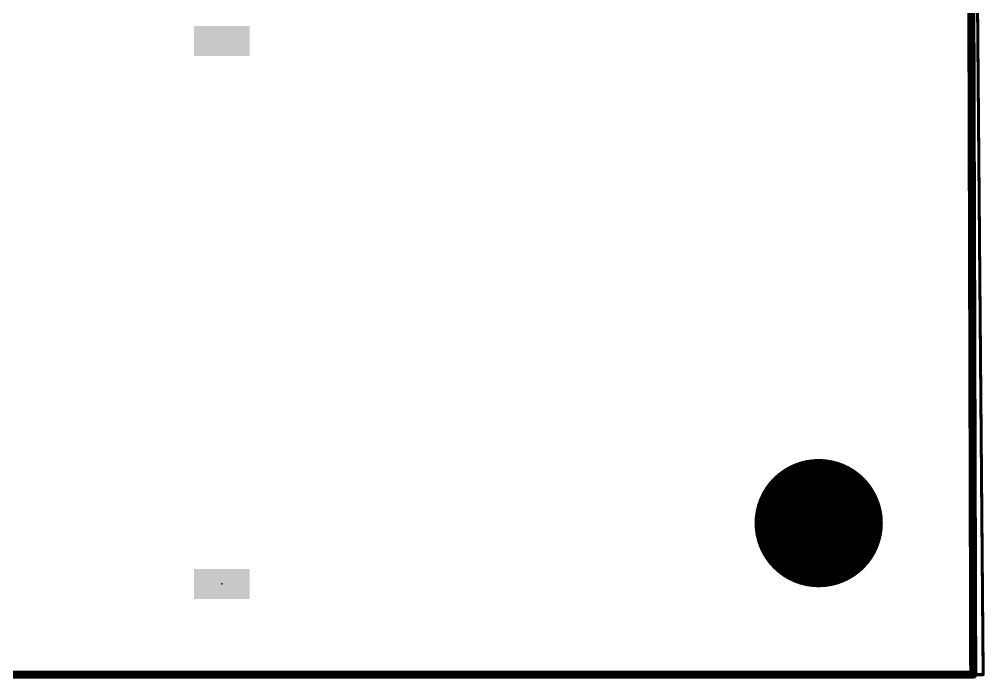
# Model space of a CAD drawing. Extents: x -0.2 to 96.6, y -0.5 to 89.2.
# Drawn here: x 48.03 to 96.58, y -0.2 to 32.95 of the extents above; entities that cross this region are included whole.
import ezdxf

# ---------------------------------------------------------------- set-up
doc = ezdxf.new("R2010")
doc.units = 0
for name, color, linetype in [('1', 22, 'CONTINUOUS'), ('16', 175, 'CONTINUOUS'), ('18', 82, 'CONTINUOUS'), ('20', 7, 'CONTINUOUS'), ('23', 7, 'CONTINUOUS')]:
    doc.layers.add(name, color=color, linetype=linetype)

# ---------------------------------------------------------------- blocks, each defined once
blk = doc.blocks.new('RECT')
blk.add_solid([(-0.5, -0.5), (0.5, -0.5), (-0.5, 0.5), (0.5, 0.5)])
blk = doc.blocks.new('ROUNDV')
at = {"const_width": 0.5}
blk.add_lwpolyline([(0, -0.25, 1), (0, 0.25, 1), (0, -0.25)], format="xyb", dxfattribs=at)

msp = doc.modelspace()

# ---------------------------------------------------------------- linework, layer by layer
at = {"layer": '1', "const_width": 0.4064}
for points in [[(95.75, 89), (96, 0)], [(96, 0), (0, 0)]]:
    msp.add_lwpolyline(points, dxfattribs=at)
at = {"layer": '1', "const_width": 0.2032}
for points in [[(95.8984, -0.0003, 1), (96.1016, 0.0003)], [(96, -0.1016, 1), (96, 0.1016)]]:
    msp.add_lwpolyline(points, format="xyb", dxfattribs=at)
at = {"layer": '16', "const_width": 0.1524}
for points in [[(96.5, 0), (95.75, 89)], [(0.75, 0), (96.5, 0)]]:
    msp.add_lwpolyline(points, dxfattribs=at)
at = {"layer": '16', "const_width": 0.0762}
for points in [[(96.4619, -0.0003, 1), (96.5381, 0.0003)], [(96.5, -0.0381, 1), (96.5, 0.0381)]]:
    msp.add_lwpolyline(points, format="xyb", dxfattribs=at)
at = {"layer": '20'}
for p, q in [((95.85, 0), (95.85, 88.9)), ((0, 0), (95.85, 0))]:
    msp.add_line(p, q, dxfattribs=at)
at = {"layer": '23'}
msp.add_point((58.22, 4.56), dxfattribs=at)

# ---------------------------------------------------------------- block references
at = {"layer": '1', "xscale": 1.5, "yscale": 2.8, "rotation": 90}
for p in [(58.22, 31.86), (58.22, 4.56)]:
    msp.add_blockref('RECT', p, dxfattribs=at)
at = {"layer": '18', "xscale": 6.4516, "yscale": 6.4516}
msp.add_blockref('ROUNDV', (88.23, 7.62), dxfattribs=at)
msp.add_blockref('ROUNDV', (88.23, 7.62), dxfattribs=at)

doc.saveas('drawing.dxf')
